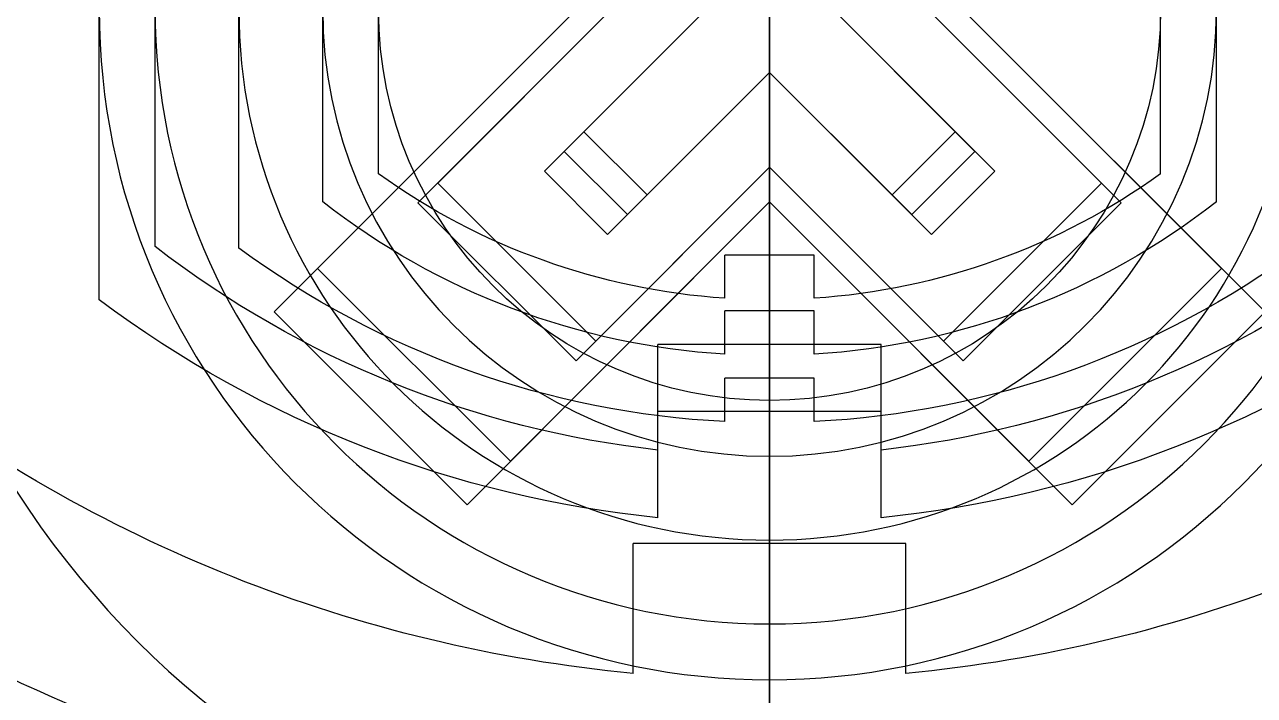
# Model space of a CAD drawing. Extents: x 198753 to 882193, y -399300 to 132460.
# Drawn here: x 346092.86 to 346114.88, y -186997.77 to -186985.77 of the extents above; entities that cross this region are included whole.
import ezdxf

# ---------------------------------------------------------------- set-up
doc = ezdxf.new("R2010")
doc.units = 0
doc.header["$LTSCALE"] = 1000
doc.header["$MEASUREMENT"] = 0
doc.linetypes.add('CENTER', pattern=[50.8, 31.75, -6.35, 6.35, -6.35])
doc.linetypes.add('DASH', pattern=[0.35, 0.25, -0.1])
doc.layers.add('04-不打印_辅助线', color=165, linetype='Continuous', plot=False)
for name, color, linetype in [('A-SUR_保温', 222, 'Continuous'), ('D_铝板', 181, 'Continuous'), ('PJ', 4, 'Continuous'), ('ZX', 14, 'CENTER')]:
    doc.layers.add(name, color=color, linetype=linetype)

# ---------------------------------------------------------------- blocks, each defined once
blk = doc.blocks.new('盘头ST4.8×25')
at = {"layer": 'PJ'}
for p, q in [((-3.69, 0.4), (-3.3, 0.4)), ((-3.3, 0.4), (-3.3, -0.4)), ((-3.69, -0.4), (-3.3, -0.4)), ((-2.137, -4.75), (0, -4.75))]:
    blk.add_line(p, q, dxfattribs=at)
for start, end in [(143.5764, 177.134), (182.866, 216.4236)]:
    blk.add_arc((4.3, 0), 8, start, end, dxfattribs=at)
at = {"layer": 'ZX', "ltscale": 0.25}
blk.add_line((-4.914, 0), (25.437, 0), dxfattribs=at)
blk = doc.blocks.new('盘头ST4.8×32')
at = {"layer": 'PJ'}
for p, q in [((-3.69, 0.4), (-3.3, 0.4)), ((-3.3, 0.4), (-3.3, -0.4)), ((-3.69, -0.4), (-3.3, -0.4)), ((-2.137, -4.75), (0, -4.75))]:
    blk.add_line(p, q, dxfattribs=at)
for start, end in [(143.5764, 177.134), (182.866, 216.4236)]:
    blk.add_arc((4.3, 0), 8, start, end, dxfattribs=at)
at = {"layer": 'ZX', "ltscale": 0.25}
blk.add_line((-4.914, 0), (32.437, 0), dxfattribs=at)
blk = doc.blocks.new('盘头ST4.8×38')
at = {"layer": 'PJ'}
for p, q in [((-3.69, 0.4), (-3.3, 0.4)), ((-3.3, 0.4), (-3.3, -0.4)), ((-3.69, -0.4), (-3.3, -0.4)), ((-2.137, -4.75), (0, -4.75))]:
    blk.add_line(p, q, dxfattribs=at)
for start, end in [(143.5764, 177.134), (182.866, 216.4236)]:
    blk.add_arc((4.3, 0), 8, start, end, dxfattribs=at)
at = {"layer": 'ZX', "ltscale": 0.25}
blk.add_line((-4.914, 0), (38.437, 0), dxfattribs=at)
blk = doc.blocks.new('盘头ST5.5俯视')
at = {"layer": 'PJ'}
for p, q in [((-1.556, 2.97), (-2.97, 1.556)), ((-1.556, 2.97), (0, 1.414)), ((-2.97, 1.556), (-1.414, 0)), ((-1.414, 0), (-2.97, -1.556)), ((0, -1.414), (-1.556, -2.97)), ((-2.97, -1.556), (-1.556, -2.97))]:
    blk.add_line(p, q, dxfattribs=at)
blk.add_circle((0, 0), 5.5, dxfattribs=at)
at = {"layer": 'ZX', "ltscale": 0.25}
blk.add_line((6.5, 0), (-6.5, 0), dxfattribs=at)
blk = doc.blocks.new('盘头ST5.5×13')
at = {"layer": 'PJ'}
for p, q in [((-3.944, 1), (-3, 1)), ((-3, 1), (-3, -1)), ((-3.944, -1), (-3, -1)), ((-2.124, -5.5), (0, -5.5))]:
    blk.add_line(p, q, dxfattribs=at)
for start, end in [(142.3301, 173.6206), (186.3794, 217.6699)]:
    blk.add_arc((5, 0), 9, start, end, dxfattribs=at)
at = {"layer": 'ZX', "ltscale": 0.25}
blk.add_line((-5.701, 0), (14.005, 0), dxfattribs=at)
blk = doc.blocks.new('盘头ST5.5×16')
at = {"layer": 'PJ'}
for p, q in [((-3.944, 1), (-3, 1)), ((-3, 1), (-3, -1)), ((-3.944, -1), (-3, -1)), ((-2.124, -5.5), (0, -5.5))]:
    blk.add_line(p, q, dxfattribs=at)
for start, end in [(142.3301, 173.6206), (186.3794, 217.6699)]:
    blk.add_arc((5, 0), 9, start, end, dxfattribs=at)
at = {"layer": 'ZX', "ltscale": 0.25}
blk.add_line((-5.701, 0), (17.005, 0), dxfattribs=at)
blk = doc.blocks.new('盘头ST5.5×19')
at = {"layer": 'PJ'}
for p, q in [((-3.944, 1), (-3, 1)), ((-3, 1), (-3, -1)), ((-3.944, -1), (-3, -1)), ((-2.124, -5.5), (0, -5.5))]:
    blk.add_line(p, q, dxfattribs=at)
for start, end in [(142.3301, 173.6206), (186.3794, 217.6699)]:
    blk.add_arc((5, 0), 9, start, end, dxfattribs=at)
at = {"layer": 'ZX', "ltscale": 0.25}
blk.add_line((-5.701, 0), (20.005, 0), dxfattribs=at)
blk = doc.blocks.new('盘头ST5.5×22')
at = {"layer": 'PJ'}
for p, q in [((-3.944, 1), (-3, 1)), ((-3, 1), (-3, -1)), ((-3.944, -1), (-3, -1)), ((-2.124, -5.5), (0, -5.5))]:
    blk.add_line(p, q, dxfattribs=at)
for start, end in [(142.3301, 173.6206), (186.3794, 217.6699)]:
    blk.add_arc((5, 0), 9, start, end, dxfattribs=at)
at = {"layer": 'ZX', "ltscale": 0.25}
blk.add_line((-5.701, 0), (23.005, 0), dxfattribs=at)
blk = doc.blocks.new('盘头ST5.5×25')
at = {"layer": 'PJ'}
for p, q in [((-3.944, 1), (-3, 1)), ((-3, 1), (-3, -1)), ((-3.944, -1), (-3, -1)), ((-2.124, -5.5), (0, -5.5))]:
    blk.add_line(p, q, dxfattribs=at)
for start, end in [(142.3301, 173.6206), (186.3794, 217.6699)]:
    blk.add_arc((5, 0), 9, start, end, dxfattribs=at)
at = {"layer": 'ZX', "ltscale": 0.25}
blk.add_line((-5.701, 0), (26.005, 0), dxfattribs=at)
blk = doc.blocks.new('盘头ST5.5×32')
at = {"layer": 'PJ'}
for p, q in [((-3.944, 1), (-3, 1)), ((-3, 1), (-3, -1)), ((-3.944, -1), (-3, -1)), ((-2.124, -5.5), (0, -5.5))]:
    blk.add_line(p, q, dxfattribs=at)
for start, end in [(142.3301, 173.6206), (186.3794, 217.6699)]:
    blk.add_arc((5, 0), 9, start, end, dxfattribs=at)
at = {"layer": 'ZX', "ltscale": 0.25}
blk.add_line((-5.701, 0), (33.005, 0), dxfattribs=at)
blk = doc.blocks.new('盘头ST5.5×38')
at = {"layer": 'PJ'}
for p, q in [((-3.944, 1), (-3, 1)), ((-3, 1), (-3, -1)), ((-3.944, -1), (-3, -1)), ((-2.124, -5.5), (0, -5.5))]:
    blk.add_line(p, q, dxfattribs=at)
for start, end in [(142.3301, 173.6206), (186.3794, 217.6699)]:
    blk.add_arc((5, 0), 9, start, end, dxfattribs=at)
at = {"layer": 'ZX', "ltscale": 0.25}
blk.add_line((-5.701, 0), (39.005, 0), dxfattribs=at)
blk = doc.blocks.new('盘头ST6.3俯视')
at = {"layer": 'PJ'}
for p, q in [((-3.147, 1.732), (-1.732, 3.147)), ((-1.732, 3.147), (0, 1.414)), ((-3.147, 1.732), (-1.414, 0)), ((-3.147, -1.732), (-1.414, 0)), ((-1.732, -3.147), (0, -1.414)), ((-3.147, -1.732), (-1.732, -3.147))]:
    blk.add_line(p, q, dxfattribs=at)
blk.add_circle((0, 0), 6, dxfattribs=at)
at = {"layer": 'ZX', "ltscale": 0.25}
blk.add_line((8, 0), (-8, 0), dxfattribs=at)
blk = doc.blocks.new('盘头ST6.3×13')
at = {"layer": 'PJ'}
for p, q in [((-4.55, 1), (-3.6, 1)), ((-3.6, 1), (-3.6, -1)), ((-4.55, -1), (-3.6, -1)), ((-2.6, -6), (0, -6))]:
    blk.add_line(p, q, dxfattribs=at)
for start, end in [(143.1301, 174.2608), (185.7392, 216.8699)]:
    blk.add_arc((5.4, 0), 10, start, end, dxfattribs=at)
at = {"layer": 'ZX', "ltscale": 0.25}
blk.add_line((-4.6, 0), (14.353, 0), dxfattribs=at)
blk = doc.blocks.new('盘头ST6.3×16')
at = {"layer": 'PJ'}
for p, q in [((-4.55, 1), (-3.6, 1)), ((-3.6, 1), (-3.6, -1)), ((-4.55, -1), (-3.6, -1)), ((-2.6, -6), (0, -6))]:
    blk.add_line(p, q, dxfattribs=at)
for start, end in [(143.1301, 174.2608), (185.7392, 216.8699)]:
    blk.add_arc((5.4, 0), 10, start, end, dxfattribs=at)
at = {"layer": 'ZX', "ltscale": 0.25}
blk.add_line((-4.6, 0), (17.353, 0), dxfattribs=at)
blk = doc.blocks.new('盘头ST6.3×19')
at = {"layer": 'PJ'}
for p, q in [((-4.55, 1), (-3.6, 1)), ((-3.6, 1), (-3.6, -1)), ((-4.55, -1), (-3.6, -1)), ((-2.6, -6), (0, -6))]:
    blk.add_line(p, q, dxfattribs=at)
for start, end in [(143.1301, 174.2608), (185.7392, 216.8699)]:
    blk.add_arc((5.4, 0), 10, start, end, dxfattribs=at)
at = {"layer": 'ZX', "ltscale": 0.25}
blk.add_line((-4.6, 0), (20.353, 0), dxfattribs=at)
blk = doc.blocks.new('盘头ST6.3×22')
at = {"layer": 'PJ'}
for p, q in [((-4.55, 1), (-3.6, 1)), ((-3.6, 1), (-3.6, -1)), ((-4.55, -1), (-3.6, -1)), ((-2.6, -6), (0, -6))]:
    blk.add_line(p, q, dxfattribs=at)
for start, end in [(143.1301, 174.2608), (185.7392, 216.8699)]:
    blk.add_arc((5.4, 0), 10, start, end, dxfattribs=at)
at = {"layer": 'ZX', "ltscale": 0.25}
blk.add_line((-4.6, 0), (23.353, 0), dxfattribs=at)
blk = doc.blocks.new('盘头ST6.3×25')
at = {"layer": 'PJ'}
for p, q in [((-4.55, 1), (-3.6, 1)), ((-3.6, 1), (-3.6, -1)), ((-4.55, -1), (-3.6, -1)), ((-2.6, -6), (0, -6))]:
    blk.add_line(p, q, dxfattribs=at)
for start, end in [(143.1301, 174.2608), (185.7392, 216.8699)]:
    blk.add_arc((5.4, 0), 10, start, end, dxfattribs=at)
at = {"layer": 'ZX', "ltscale": 0.25}
blk.add_line((-4.6, 0), (26.353, 0), dxfattribs=at)
blk = doc.blocks.new('盘头ST6.3×32')
at = {"layer": 'PJ'}
for p, q in [((-4.55, 1), (-3.6, 1)), ((-3.6, 1), (-3.6, -1)), ((-4.55, -1), (-3.6, -1)), ((-2.6, -6), (0, -6))]:
    blk.add_line(p, q, dxfattribs=at)
for start, end in [(143.1301, 174.2608), (185.7392, 216.8699)]:
    blk.add_arc((5.4, 0), 10, start, end, dxfattribs=at)
at = {"layer": 'ZX', "ltscale": 0.25}
blk.add_line((-4.6, 0), (33.353, 0), dxfattribs=at)
blk = doc.blocks.new('盘头ST6.3×38')
at = {"layer": 'PJ'}
for p, q in [((-4.55, 1), (-3.6, 1)), ((-3.6, 1), (-3.6, -1)), ((-4.55, -1), (-3.6, -1)), ((-2.6, -6), (0, -6))]:
    blk.add_line(p, q, dxfattribs=at)
for start, end in [(143.1301, 174.2608), (185.7392, 216.8699)]:
    blk.add_arc((5.4, 0), 10, start, end, dxfattribs=at)
at = {"layer": 'ZX', "ltscale": 0.25}
blk.add_line((-4.6, 0), (39.353, 0), dxfattribs=at)
blk = doc.blocks.new('盘头ST8俯视')
at = {"layer": 'PJ'}
for p, q in [((-2.319, 4.045), (-4.045, 2.319)), ((-2.319, 4.045), (0, 1.725)), ((-4.045, 2.319), (-1.725, 0)), ((-1.725, 0), (-4.045, -2.319)), ((0, -1.725), (-2.319, -4.045)), ((-4.045, -2.319), (-2.319, -4.045))]:
    blk.add_line(p, q, dxfattribs=at)
blk.add_circle((0, 0), 8, dxfattribs=at)
at = {"layer": 'ZX', "ltscale": 0.25}
blk.add_line((10, 0), (-10, 0), dxfattribs=at)
blk = doc.blocks.new('盘头ST8×16')
at = {"layer": 'PJ'}
for p, q in [((-5.943, 1.22), (-4.78, 1.22)), ((-4.78, 1.22), (-4.78, -1.22)), ((-5.943, -1.22), (-4.78, -1.22))]:
    blk.add_line(p, q, dxfattribs=at)
for start, end in [(142.0201, 174.6151), (185.3849, 217.9799)]:
    blk.add_arc((7, 0), 13, start, end, dxfattribs=at)
at = {"layer": 'ZX', "ltscale": 0.25}
blk.add_line((-6, 0), (17.796, 0), dxfattribs=at)
blk = doc.blocks.new('盘头ST8×19')
at = {"layer": 'PJ'}
for p, q in [((-5.943, 1.22), (-4.78, 1.22)), ((-4.78, 1.22), (-4.78, -1.22)), ((-5.943, -1.22), (-4.78, -1.22))]:
    blk.add_line(p, q, dxfattribs=at)
for start, end in [(142.0201, 174.6151), (185.3849, 217.9799)]:
    blk.add_arc((7, 0), 13, start, end, dxfattribs=at)
at = {"layer": 'ZX', "ltscale": 0.25}
blk.add_line((-6, 0), (20.796, 0), dxfattribs=at)
blk = doc.blocks.new('盘头ST8×22')
at = {"layer": 'PJ'}
for p, q in [((-5.943, 1.22), (-4.78, 1.22)), ((-4.78, 1.22), (-4.78, -1.22)), ((-5.943, -1.22), (-4.78, -1.22))]:
    blk.add_line(p, q, dxfattribs=at)
for start, end in [(142.0201, 174.6151), (185.3849, 217.9799)]:
    blk.add_arc((7, 0), 13, start, end, dxfattribs=at)
at = {"layer": 'ZX', "ltscale": 0.25}
blk.add_line((-6, 0), (23.796, 0), dxfattribs=at)
blk = doc.blocks.new('盘头ST8×25')
at = {"layer": 'PJ'}
for p, q in [((-5.943, 1.22), (-4.78, 1.22)), ((-4.78, 1.22), (-4.78, -1.22)), ((-5.943, -1.22), (-4.78, -1.22))]:
    blk.add_line(p, q, dxfattribs=at)
for start, end in [(142.0201, 174.6151), (185.3849, 217.9799)]:
    blk.add_arc((7, 0), 13, start, end, dxfattribs=at)
at = {"layer": 'ZX', "ltscale": 0.25}
blk.add_line((-6, 0), (26.796, 0), dxfattribs=at)
blk = doc.blocks.new('盘头ST8×32')
at = {"layer": 'PJ'}
for p, q in [((-5.943, 1.22), (-4.78, 1.22)), ((-4.78, 1.22), (-4.78, -1.22)), ((-5.943, -1.22), (-4.78, -1.22))]:
    blk.add_line(p, q, dxfattribs=at)
for start, end in [(142.0201, 174.6151), (185.3849, 217.9799)]:
    blk.add_arc((7, 0), 13, start, end, dxfattribs=at)
at = {"layer": 'ZX', "ltscale": 0.25}
blk.add_line((-6, 0), (33.796, 0), dxfattribs=at)
blk = doc.blocks.new('盘头ST8×38')
at = {"layer": 'PJ'}
for p, q in [((-5.943, 1.22), (-4.78, 1.22)), ((-4.78, 1.22), (-4.78, -1.22)), ((-5.943, -1.22), (-4.78, -1.22))]:
    blk.add_line(p, q, dxfattribs=at)
for start, end in [(142.0201, 174.6151), (185.3849, 217.9799)]:
    blk.add_arc((7, 0), 13, start, end, dxfattribs=at)
at = {"layer": 'ZX', "ltscale": 0.25}
blk.add_line((-6, 0), (39.796, 0), dxfattribs=at)
blk = doc.blocks.new('盘头ST8×45')
at = {"layer": 'PJ'}
for p, q in [((-5.943, 1.22), (-4.78, 1.22)), ((-4.78, 1.22), (-4.78, -1.22)), ((-5.943, -1.22), (-4.78, -1.22))]:
    blk.add_line(p, q, dxfattribs=at)
for start, end in [(142.0201, 174.6151), (185.3849, 217.9799)]:
    blk.add_arc((7, 0), 13, start, end, dxfattribs=at)
at = {"layer": 'ZX', "ltscale": 0.25}
blk.add_line((-6, 0), (46.796, 0), dxfattribs=at)
blk = doc.blocks.new('盘头ST8×50')
at = {"layer": 'PJ'}
for p, q in [((-5.943, 1.22), (-4.78, 1.22)), ((-4.78, 1.22), (-4.78, -1.22)), ((-5.943, -1.22), (-4.78, -1.22))]:
    blk.add_line(p, q, dxfattribs=at)
for start, end in [(142.0201, 174.6151), (185.3849, 217.9799)]:
    blk.add_arc((7, 0), 13, start, end, dxfattribs=at)
at = {"layer": 'ZX', "ltscale": 0.25}
blk.add_line((-6, 0), (51.796, 0), dxfattribs=at)
blk = doc.blocks.new('盘头ST9.5俯视')
at = {"layer": 'PJ'}
for p, q in [((-4.434, 2.708), (-2.708, 4.434)), ((-2.708, 4.434), (0, 1.725)), ((-4.434, 2.708), (-1.725, 0)), ((-4.434, -2.708), (-1.725, 0)), ((-2.708, -4.434), (0, -1.725)), ((-4.434, -2.708), (-2.708, -4.434))]:
    blk.add_line(p, q, dxfattribs=at)
blk.add_circle((0, 0), 10, dxfattribs=at)
at = {"layer": 'ZX', "ltscale": 0.25}
blk.add_line((12, 0), (-12, 0), dxfattribs=at)
blk = doc.blocks.new('盘头ST9.5×16')
at = {"layer": 'PJ'}
for start, end in [(141.3178, 175.627), (184.373, 218.6822)]:
    blk.add_arc((8.5, 0), 16, start, end, dxfattribs=at)
at = {"layer": 'ZX', "ltscale": 0.25}
blk.add_line((-7.5, 0), (18.633, 0), dxfattribs=at)
blk = doc.blocks.new('盘头ST9.5×19')
at = {"layer": 'PJ'}
for start, end in [(141.3178, 175.627), (184.373, 218.6822)]:
    blk.add_arc((8.5, 0), 16, start, end, dxfattribs=at)
at = {"layer": 'ZX', "ltscale": 0.25}
blk.add_line((-7.5, 0), (21.633, 0), dxfattribs=at)
blk = doc.blocks.new('盘头ST9.5×22')
at = {"layer": 'PJ'}
for start, end in [(141.3178, 175.627), (184.373, 218.6822)]:
    blk.add_arc((8.5, 0), 16, start, end, dxfattribs=at)
at = {"layer": 'ZX', "ltscale": 0.25}
blk.add_line((-7.5, 0), (24.633, 0), dxfattribs=at)
blk = doc.blocks.new('盘头ST9.5×25')
at = {"layer": 'PJ'}
for start, end in [(141.3178, 175.627), (184.373, 218.6822)]:
    blk.add_arc((8.5, 0), 16, start, end, dxfattribs=at)
at = {"layer": 'ZX', "ltscale": 0.25}
blk.add_line((-7.5, 0), (26.492, 0), dxfattribs=at)
blk = doc.blocks.new('盘头ST9.5×32')
at = {"layer": 'PJ'}
for start, end in [(141.3178, 175.627), (184.373, 218.6822)]:
    blk.add_arc((8.5, 0), 16, start, end, dxfattribs=at)
at = {"layer": 'ZX', "ltscale": 0.25}
blk.add_line((-7.5, 0), (33.492, 0), dxfattribs=at)
blk = doc.blocks.new('盘头ST9.5×38')
at = {"layer": 'PJ'}
for start, end in [(141.3178, 175.627), (184.373, 218.6822)]:
    blk.add_arc((8.5, 0), 16, start, end, dxfattribs=at)
at = {"layer": 'ZX', "ltscale": 0.25}
blk.add_line((-7.5, 0), (39.492, 0), dxfattribs=at)
blk = doc.blocks.new('盘头ST9.5×45')
at = {"layer": 'PJ'}
for start, end in [(141.3178, 175.627), (184.373, 218.6822)]:
    blk.add_arc((8.5, 0), 16, start, end, dxfattribs=at)
at = {"layer": 'ZX', "ltscale": 0.25}
blk.add_line((-7.5, 0), (46.492, 0), dxfattribs=at)
blk = doc.blocks.new('盘头ST9.5×50')
at = {"layer": 'PJ'}
for start, end in [(141.3178, 175.627), (184.373, 218.6822)]:
    blk.add_arc((8.5, 0), 16, start, end, dxfattribs=at)
at = {"layer": 'ZX', "ltscale": 0.25}
blk.add_line((-7.5, 0), (51.492, 0), dxfattribs=at)
blk = doc.blocks.new('盘头ST3.5×9.5')
at = {"layer": 'PJ'}
for p, q in [((-1.473, 3.5), (0, 3.5)), ((0, 3.5), (0, 1.42)), ((1.052, 1.765), (0.795, 1.32)), ((1.052, 1.765), (1.548, -1.765)), ((1.052, 1.765), (1.309, 1.32)), ((2.352, 1.765), (2.095, 1.32)), ((2.352, 1.765), (2.848, -1.765)), ((2.352, 1.765), (2.609, 1.32)), ((3.652, 1.765), (3.395, 1.32)), ((3.652, 1.765), (4.148, -1.765)), ((3.652, 1.765), (3.909, 1.32)), ((4.952, 1.765), (4.695, 1.32)), ((4.952, 1.765), (5.448, -1.765)), ((4.952, 1.765), (5.209, 1.32)), ((6.252, 1.765), (5.995, 1.32)), ((6.252, 1.765), (6.729, -1.629)), ((6.252, 1.765), (6.57, 1.213)), ((0, 1.42), (0, -1.709)), ((0, 1.367), (0.505, -1.32)), ((0.1, 1.32), (0.795, 1.32)), ((0.795, 1.32), (1.291, -1.32)), ((1.309, 1.32), (1.805, -1.32)), ((1.309, 1.32), (2.095, 1.32)), ((2.095, 1.32), (2.591, -1.32)), ((2.609, 1.32), (3.105, -1.32)), ((2.609, 1.32), (3.395, 1.32)), ((3.395, 1.32), (3.891, -1.32)), ((3.909, 1.32), (4.405, -1.32)), ((3.909, 1.32), (4.695, 1.32)), ((4.695, 1.32), (5.191, -1.32)), ((5.209, 1.32), (5.705, -1.32)), ((5.209, 1.32), (5.995, 1.32)), ((5.995, 1.32), (6.505, -1.241)), ((7.399, 0.87), (6.57, 1.213)), ((6.57, 1.213), (7.095, -0.996)), ((7.623, 1.259), (7.399, 0.87)), ((7.623, 1.259), (7.989, 0.626)), ((7.623, 1.259), (7.957, -1.121)), ((7.399, 0.87), (7.733, -0.732)), ((9.5, 0), (7.989, 0.626)), ((7.989, 0.626), (8.323, -0.488)), ((-2.587, 0.4), (-2.2, 0.4)), ((-2.2, 0.4), (-2.2, -0.4)), ((9.5, 0), (8.323, -0.488)), ((0, 0), (0.248, -1.765)), ((-2.587, -0.4), (-2.2, -0.4)), ((8.323, -0.488), (7.957, -1.121)), ((7.733, -0.732), (7.095, -0.996)), ((7.733, -0.732), (7.957, -1.121)), ((7.095, -0.996), (6.729, -1.629)), ((0.505, -1.32), (0.248, -1.765)), ((0.505, -1.32), (1.291, -1.32)), ((1.291, -1.32), (1.548, -1.765)), ((1.805, -1.32), (1.548, -1.765)), ((1.805, -1.32), (2.591, -1.32)), ((2.591, -1.32), (2.848, -1.765)), ((3.105, -1.32), (2.848, -1.765)), ((3.105, -1.32), (3.891, -1.32)), ((3.891, -1.32), (4.148, -1.765)), ((4.405, -1.32), (4.148, -1.765)), ((4.405, -1.32), (5.191, -1.32)), ((5.191, -1.32), (5.448, -1.765)), ((5.705, -1.32), (5.448, -1.765)), ((5.705, -1.32), (6.313, -1.32)), ((6.505, -1.241), (6.313, -1.32)), ((6.505, -1.241), (6.729, -1.629)), ((0, -1.709), (0, -3.5)), ((0.187, -1.659), (0.248, -1.765)), ((-1.473, -3.5), (0, -3.5))]:
    blk.add_line(p, q, dxfattribs=at)
for centre, radius, start, end in [((3.4, 0), 6, 144.3147, 176.1774), ((0.1, 1.42), 0.1, 180, 270), ((3.4, 0), 6, 183.8226, 215.6853), ((0.1, -1.709), 0.1, 30, 180)]:
    blk.add_arc(centre, radius, start, end, dxfattribs=at)
at = {"layer": 'ZX', "ltscale": 0.25}
blk.add_line((-3.491, 0), (10.182, 0), dxfattribs=at)
blk = doc.blocks.new('盘头ST3.5×13')
at = {"layer": 'PJ'}
for p, q in [((-1.473, 3.5), (0, 3.5)), ((-2.587, 0.4), (-2.2, 0.4)), ((-2.2, 0.4), (-2.2, -0.4)), ((-2.587, -0.4), (-2.2, -0.4)), ((-1.473, -3.5), (0, -3.5))]:
    blk.add_line(p, q, dxfattribs=at)
for start, end in [(144.3147, 176.1774), (183.8226, 215.6853)]:
    blk.add_arc((3.4, 0), 6, start, end, dxfattribs=at)
at = {"layer": 'ZX', "ltscale": 0.25}
blk.add_line((-3.491, 0), (13.682, 0), dxfattribs=at)
blk = doc.blocks.new('盘头ST3.5×16')
at = {"layer": 'PJ'}
for p, q in [((-1.473, 3.5), (0, 3.5)), ((-2.587, 0.4), (-2.2, 0.4)), ((-2.2, 0.4), (-2.2, -0.4)), ((-2.587, -0.4), (-2.2, -0.4)), ((-1.473, -3.5), (0, -3.5))]:
    blk.add_line(p, q, dxfattribs=at)
for start, end in [(144.3147, 176.1774), (183.8226, 215.6853)]:
    blk.add_arc((3.4, 0), 6, start, end, dxfattribs=at)
at = {"layer": 'ZX', "ltscale": 0.25}
blk.add_line((-3.491, 0), (16.682, 0), dxfattribs=at)
blk = doc.blocks.new('盘头ST3.5×19')
at = {"layer": 'PJ'}
for p, q in [((-1.473, 3.5), (0, 3.5)), ((-2.587, 0.4), (-2.2, 0.4)), ((-2.2, 0.4), (-2.2, -0.4)), ((-2.587, -0.4), (-2.2, -0.4)), ((-1.473, -3.5), (0, -3.5))]:
    blk.add_line(p, q, dxfattribs=at)
for start, end in [(144.3147, 176.1774), (183.8226, 215.6853)]:
    blk.add_arc((3.4, 0), 6, start, end, dxfattribs=at)
at = {"layer": 'ZX', "ltscale": 0.25}
blk.add_line((-3.491, 0), (19.682, 0), dxfattribs=at)
blk = doc.blocks.new('盘头ST3.5×22')
at = {"layer": 'PJ'}
for p, q in [((-1.473, 3.5), (0, 3.5)), ((-2.587, 0.4), (-2.2, 0.4)), ((-2.2, 0.4), (-2.2, -0.4)), ((-2.587, -0.4), (-2.2, -0.4)), ((-1.473, -3.5), (0, -3.5))]:
    blk.add_line(p, q, dxfattribs=at)
for start, end in [(144.3147, 176.1774), (183.8226, 215.6853)]:
    blk.add_arc((3.4, 0), 6, start, end, dxfattribs=at)
at = {"layer": 'ZX', "ltscale": 0.25}
blk.add_line((-3.491, 0), (22.682, 0), dxfattribs=at)
blk = doc.blocks.new('盘头ST3.5×25')
at = {"layer": 'PJ'}
for p, q in [((-1.473, 3.5), (0, 3.5)), ((-2.587, 0.4), (-2.2, 0.4)), ((-2.2, 0.4), (-2.2, -0.4)), ((-2.587, -0.4), (-2.2, -0.4)), ((-1.473, -3.5), (0, -3.5))]:
    blk.add_line(p, q, dxfattribs=at)
for start, end in [(144.3147, 176.1774), (183.8226, 215.6853)]:
    blk.add_arc((3.4, 0), 6, start, end, dxfattribs=at)
at = {"layer": 'ZX', "ltscale": 0.25}
blk.add_line((-3.491, 0), (25.682, 0), dxfattribs=at)
blk = doc.blocks.new('盘头ST4.2俯视')
at = {"layer": 'PJ'}
for p, q in [((-1.273, 1.838), (-1.838, 1.273)), ((-1.273, 1.838), (0, 0.566)), ((1.273, 1.838), (0, 0.566)), ((1.273, 1.838), (1.838, 1.273)), ((-1.838, 1.273), (-0.566, 0)), ((1.838, 1.273), (0.566, 0)), ((-0.566, 0), (-1.838, -1.273)), ((0.566, 0), (1.838, -1.273)), ((0, -0.566), (-1.273, -1.838)), ((0, -0.566), (1.273, -1.838)), ((-1.838, -1.273), (-1.273, -1.838)), ((1.838, -1.273), (1.273, -1.838))]:
    blk.add_line(p, q, dxfattribs=at)
blk.add_circle((0, 0), 4, dxfattribs=at)
at = {"layer": 'ZX', "ltscale": 0.25}
for p, q in [((0, 5), (0, -5)), ((5, 0), (-5, 0))]:
    blk.add_line(p, q, dxfattribs=at)
blk = doc.blocks.new('盘头ST4.2×9.5')
at = {"layer": 'PJ'}
for p, q in [((-1.723, 4), (0, 4)), ((-3.088, 0.4), (-2.7, 0.4)), ((-2.7, 0.4), (-2.7, -0.4)), ((-3.088, -0.4), (-2.7, -0.4)), ((-1.723, -4), (0, -4))]:
    blk.add_line(p, q, dxfattribs=at)
for start, end in [(142.0201, 176.4719), (183.5281, 217.9799)]:
    blk.add_arc((3.4, 0), 6.5, start, end, dxfattribs=at)
at = {"layer": 'ZX', "ltscale": 0.25}
blk.add_line((-4.054, 0), (10.542, 0), dxfattribs=at)
blk = doc.blocks.new('盘头ST4.2×13')
at = {"layer": 'PJ'}
for p, q in [((-1.723, 4), (0, 4)), ((-3.088, 0.4), (-2.7, 0.4)), ((-2.7, 0.4), (-2.7, -0.4)), ((-3.088, -0.4), (-2.7, -0.4)), ((-1.723, -4), (0, -4))]:
    blk.add_line(p, q, dxfattribs=at)
for start, end in [(142.0201, 176.4719), (183.5281, 217.9799)]:
    blk.add_arc((3.4, 0), 6.5, start, end, dxfattribs=at)
at = {"layer": 'ZX', "ltscale": 0.25}
blk.add_line((-4.054, 0), (14.042, 0), dxfattribs=at)
blk = doc.blocks.new('盘头ST4.2×16')
at = {"layer": 'PJ'}
for p, q in [((-1.723, 4), (0, 4)), ((-3.088, 0.4), (-2.7, 0.4)), ((-2.7, 0.4), (-2.7, -0.4)), ((-3.088, -0.4), (-2.7, -0.4)), ((-1.723, -4), (0, -4))]:
    blk.add_line(p, q, dxfattribs=at)
for start, end in [(142.0201, 176.4719), (183.5281, 217.9799)]:
    blk.add_arc((3.4, 0), 6.5, start, end, dxfattribs=at)
at = {"layer": 'ZX', "ltscale": 0.25}
blk.add_line((-4.054, 0), (17.042, 0), dxfattribs=at)
blk = doc.blocks.new('盘头ST4.2×19')
at = {"layer": 'PJ'}
for p, q in [((-1.723, 4), (0, 4)), ((-3.088, 0.4), (-2.7, 0.4)), ((-2.7, 0.4), (-2.7, -0.4)), ((-3.088, -0.4), (-2.7, -0.4)), ((-1.723, -4), (0, -4))]:
    blk.add_line(p, q, dxfattribs=at)
for start, end in [(142.0201, 176.4719), (183.5281, 217.9799)]:
    blk.add_arc((3.4, 0), 6.5, start, end, dxfattribs=at)
at = {"layer": 'ZX', "ltscale": 0.25}
blk.add_line((-4.054, 0), (20.042, 0), dxfattribs=at)
blk = doc.blocks.new('盘头ST4.2×22')
at = {"layer": 'PJ'}
for p, q in [((-1.723, 4), (0, 4)), ((-3.088, 0.4), (-2.7, 0.4)), ((-2.7, 0.4), (-2.7, -0.4)), ((-3.088, -0.4), (-2.7, -0.4)), ((-1.723, -4), (0, -4))]:
    blk.add_line(p, q, dxfattribs=at)
for start, end in [(142.0201, 176.4719), (183.5281, 217.9799)]:
    blk.add_arc((3.4, 0), 6.5, start, end, dxfattribs=at)
at = {"layer": 'ZX', "ltscale": 0.25}
blk.add_line((-4.054, 0), (23.042, 0), dxfattribs=at)
blk = doc.blocks.new('盘头ST4.2×25')
at = {"layer": 'PJ'}
for p, q in [((-1.723, 4), (0, 4)), ((-3.088, 0.4), (-2.7, 0.4)), ((-2.7, 0.4), (-2.7, -0.4)), ((-3.088, -0.4), (-2.7, -0.4)), ((-1.723, -4), (0, -4))]:
    blk.add_line(p, q, dxfattribs=at)
for start, end in [(142.0201, 176.4719), (183.5281, 217.9799)]:
    blk.add_arc((3.4, 0), 6.5, start, end, dxfattribs=at)
at = {"layer": 'ZX', "ltscale": 0.25}
blk.add_line((-4.054, 0), (26.042, 0), dxfattribs=at)
blk = doc.blocks.new('盘头ST4.8俯视')
at = {"layer": 'PJ'}
for p, q in [((-1.45, 2.015), (-2.015, 1.45)), ((-1.45, 2.015), (0, 0.566)), ((-2.015, 1.45), (-0.566, 0)), ((-0.566, 0), (-2.015, -1.45)), ((0, -0.566), (-1.45, -2.015)), ((-2.015, -1.45), (-1.45, -2.015))]:
    blk.add_line(p, q, dxfattribs=at)
blk.add_circle((0, 0), 4.75, dxfattribs=at)
at = {"layer": 'ZX', "ltscale": 0.25}
blk.add_line((5.75, 0), (-5.75, 0), dxfattribs=at)
blk = doc.blocks.new('盘头ST4.8×9.5')
at = {"layer": 'PJ'}
for p, q in [((-3.69, 0.4), (-3.3, 0.4)), ((-3.3, 0.4), (-3.3, -0.4)), ((-3.69, -0.4), (-3.3, -0.4)), ((-2.137, -4.75), (0, -4.75))]:
    blk.add_line(p, q, dxfattribs=at)
for start, end in [(143.5764, 177.134), (182.866, 216.4236)]:
    blk.add_arc((4.3, 0), 8, start, end, dxfattribs=at)
at = {"layer": 'ZX', "ltscale": 0.25}
blk.add_line((-4.914, 0), (9.895, 0), dxfattribs=at)
blk = doc.blocks.new('盘头ST4.8×13')
at = {"layer": 'PJ'}
for p, q in [((-3.69, 0.4), (-3.3, 0.4)), ((-3.3, 0.4), (-3.3, -0.4)), ((-3.69, -0.4), (-3.3, -0.4)), ((-2.137, -4.75), (0, -4.75))]:
    blk.add_line(p, q, dxfattribs=at)
for start, end in [(143.5764, 177.134), (182.866, 216.4236)]:
    blk.add_arc((4.3, 0), 8, start, end, dxfattribs=at)
at = {"layer": 'ZX', "ltscale": 0.25}
blk.add_line((-4.914, 0), (13.395, 0), dxfattribs=at)
blk = doc.blocks.new('盘头ST4.8×16')
at = {"layer": 'PJ'}
for p, q in [((-3.69, 0.4), (-3.3, 0.4)), ((-3.3, 0.4), (-3.3, -0.4)), ((-3.69, -0.4), (-3.3, -0.4)), ((-2.137, -4.75), (0, -4.75))]:
    blk.add_line(p, q, dxfattribs=at)
for start, end in [(143.5764, 177.134), (182.866, 216.4236)]:
    blk.add_arc((4.3, 0), 8, start, end, dxfattribs=at)
at = {"layer": 'ZX', "ltscale": 0.25}
blk.add_line((-4.914, 0), (16.395, 0), dxfattribs=at)
blk = doc.blocks.new('盘头ST4.8×19')
at = {"layer": 'PJ'}
for p, q in [((-3.69, 0.4), (-3.3, 0.4)), ((-3.3, 0.4), (-3.3, -0.4)), ((-3.69, -0.4), (-3.3, -0.4)), ((-2.137, -4.75), (0, -4.75))]:
    blk.add_line(p, q, dxfattribs=at)
for start, end in [(143.5764, 177.134), (182.866, 216.4236)]:
    blk.add_arc((4.3, 0), 8, start, end, dxfattribs=at)
at = {"layer": 'ZX', "ltscale": 0.25}
blk.add_line((-4.914, 0), (19.395, 0), dxfattribs=at)
blk = doc.blocks.new('盘头ST4.8×22')
at = {"layer": 'PJ'}
for p, q in [((-3.69, 0.4), (-3.3, 0.4)), ((-3.3, 0.4), (-3.3, -0.4)), ((-3.69, -0.4), (-3.3, -0.4)), ((-2.137, -4.75), (0, -4.75))]:
    blk.add_line(p, q, dxfattribs=at)
for start, end in [(143.5764, 177.134), (182.866, 216.4236)]:
    blk.add_arc((4.3, 0), 8, start, end, dxfattribs=at)
at = {"layer": 'ZX', "ltscale": 0.25}
blk.add_line((-4.914, 0), (22.395, 0), dxfattribs=at)
blk = doc.blocks.new('halksjdhasjkld')
for p, q in [((62184.317, 20836.757), (62186.509, 20838.949)), ((62190.964, 20836.757), (62188.772, 20838.949)), ((62185.448, 20835.626), (62187.64, 20837.818)), ((62189.832, 20835.626), (62187.64, 20837.818)), ((62185.448, 20835.626), (62184.317, 20836.757)), ((62189.832, 20835.626), (62190.964, 20836.757))]:
    blk.add_line(p, q)
blk.add_circle((62187.64, 20838.949), 7)
at = {"layer": '04-不打印_辅助线', "ltscale": 0.25}
blk.add_line((62187.64, 20829.949), (62187.64, 20847.949), dxfattribs=at)
at = {"layer": 'A-SUR_保温', "linetype": 'DASH'}
blk.add_circle((62911.279, 20593.383), 1200, dxfattribs=at)
at = {"extrusion": (0, 0, -1), "xscale": 2, "yscale": 2, "zscale": -2, "rotation": 90}
for name in ['盘头ST8×50', '盘头ST9.5×50', '盘头ST8×45', '盘头ST9.5×45', '盘头ST8×38', '盘头ST9.5×38', '盘头ST6.3×38', '盘头ST5.5×38', '盘头ST4.8×38', '盘头ST8×32', '盘头ST9.5×32', '盘头ST6.3×32', '盘头ST5.5×32', '盘头ST4.8×32', '盘头ST8×25', '盘头ST9.5×25', '盘头ST6.3×25', '盘头ST4.2×25', '盘头ST5.5×25', '盘头ST3.5×25', '盘头ST4.8×25', '盘头ST9.5×22', '盘头ST8×22', '盘头ST6.3×22', '盘头ST4.2×22', '盘头ST5.5×22', '盘头ST3.5×22', '盘头ST4.8×22', '盘头ST9.5×19', '盘头ST8×19', '盘头ST6.3×19', '盘头ST5.5×19', '盘头ST4.2×19', '盘头ST3.5×19', '盘头ST4.8×19', '盘头ST9.5×16', '盘头ST8×16', '盘头ST6.3×16', '盘头ST5.5×16', '盘头ST4.2×16', '盘头ST3.5×16', '盘头ST4.8×16', '盘头ST6.3×13', '盘头ST4.2×13', '盘头ST5.5×13', '盘头ST3.5×13', '盘头ST4.8×13', '盘头ST9.5俯视', '盘头ST4.2×9.5', '盘头ST3.5×9.5', '盘头ST8俯视', '盘头ST4.8×9.5', '盘头ST6.3俯视', '盘头ST5.5俯视', '盘头ST4.8俯视', '盘头ST4.2俯视']:
    blk.add_blockref(name, (-62187.64, 20838.949), dxfattribs=at)

msp = doc.modelspace()

# ---------------------------------------------------------------- block references
at = {"layer": 'D_铝板'}
msp.add_blockref('halksjdhasjkld', (283918.56, -207824.439), dxfattribs=at)

doc.saveas('drawing.dxf')
